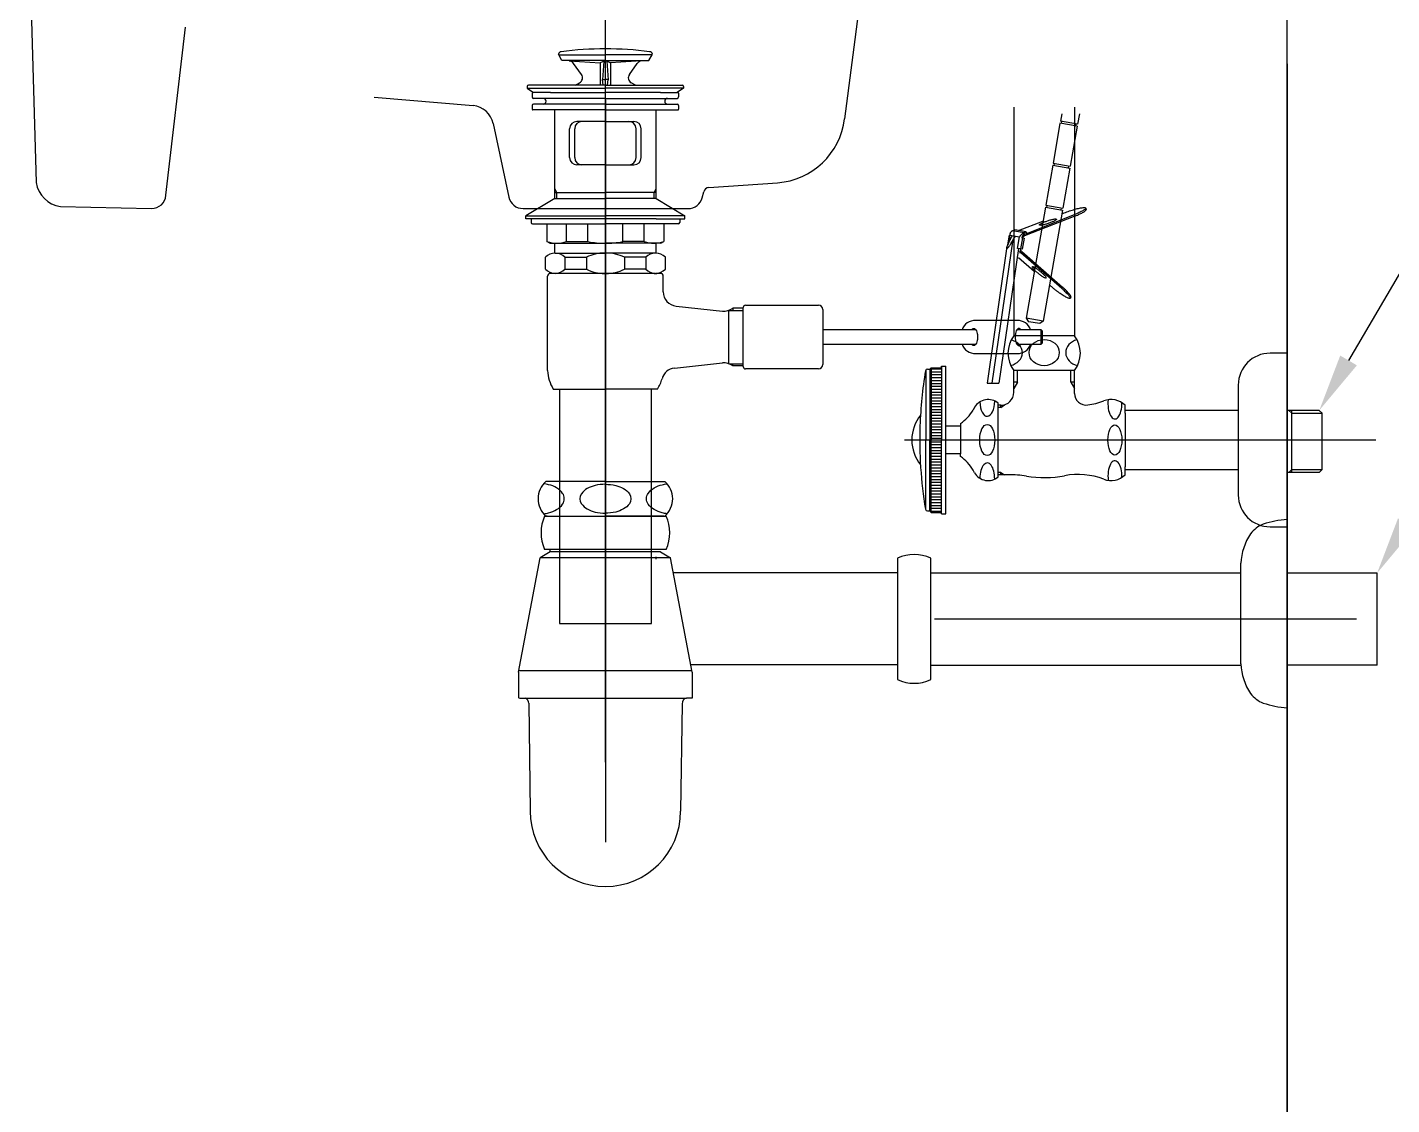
# Model space of a CAD drawing. Header units: millimetres. Extents: x 828 to 3253, y 585 to 4015.
# Drawn here: x 2374.9 to 2846.5, y 1676.1 to 2048.4 of the extents above; entities that cross this region are included whole.
import ezdxf
from ezdxf.lldxf.tags import DXFTag

# ---------------------------------------------------------------- set-up
doc = ezdxf.new("R2010")
doc.units = ezdxf.units.MM
doc.header["$LTSCALE"] = 0.2
doc.linetypes.add('Dashed', pattern=[10, 5, -5])
for name, color, linetype in [('001', 7, 'Continuous'), ('002', 7, 'Continuous'), ('1', 2, 'CENTER'), ('3', 3, 'Continuous'), ('4', 4, 'Continuous'), ('6', 6, 'Continuous'), ('7', 7, 'Continuous'), ('CENTER', 2, 'CENTER'), ('POINT', 7, 'Continuous')]:
    doc.layers.add(name, color=color, linetype=linetype)
tags = doc.linetypes.add('CENTER', pattern=[50.8, 31.75, -6.35, 6.35, -6.35]).pattern_tags.tags
tags[10:11] = [DXFTag(74, 4), DXFTag(75, 0), DXFTag(340, '0'), DXFTag(46, 1.0), DXFTag(50, 0.0), DXFTag(44, 0.0), DXFTag(45, 0.0)]
tags[8:9] = [DXFTag(74, 4), DXFTag(75, 0), DXFTag(340, '0'), DXFTag(46, 1.0), DXFTag(50, 0.0), DXFTag(44, 0.0), DXFTag(45, 0.0)]
tags[6:7] = [DXFTag(74, 4), DXFTag(75, 0), DXFTag(340, '0'), DXFTag(46, 1.0), DXFTag(50, 0.0), DXFTag(44, 0.0), DXFTag(45, 0.0)]
tags[4:5] = [DXFTag(74, 4), DXFTag(75, 0), DXFTag(340, '0'), DXFTag(46, 1.0), DXFTag(50, 0.0), DXFTag(44, 0.0), DXFTag(45, 0.0)]
tags = doc.linetypes.add('HIDDEN', pattern=[9.525, 6.35, -3.175]).pattern_tags.tags
tags[6:7] = [DXFTag(74, 4), DXFTag(75, 0), DXFTag(340, '0'), DXFTag(46, 1.0), DXFTag(50, 0.0), DXFTag(44, 0.0), DXFTag(45, 0.0)]
tags[4:5] = [DXFTag(74, 4), DXFTag(75, 0), DXFTag(340, '0'), DXFTag(46, 1.0), DXFTag(50, 0.0), DXFTag(44, 0.0), DXFTag(45, 0.0)]

msp = doc.modelspace()

# ---------------------------------------------------------------- linework, layer by layer
at = {"color": 3}
for p, q in [((2553.72, 1879.5, 9.25), (2574.72, 1879.5, 9.25)), ((2574.72, 1879.5, 9.25), (2595.72, 1879.5, 9.25)), ((2595.72, 1868, 9.25), (2553.72, 1868, 9.25)), ((2555.62, 1867.1, 9.25), (2555.62, 1868, 9.25)), ((2544.72, 1825.6, 9.25), (2552.22, 1865.1, 9.25)), ((2555.62, 1867.1, 9.25), (2552.22, 1865.1, 9.25)), ((2597.22, 1865.1, 9.25), (2552.22, 1865.1, 9.25)), ((2593.82, 1867.1, 9.25), (2555.62, 1867.1, 9.25)), ((2592.32, 1864.56, 9.25), (2592.32, 1865.46, 9.25)), ((2593.82, 1867.1, 9.25), (2597.22, 1865.1, 9.25)), ((2604.72, 1825.6, 9.25), (2597.22, 1865.1, 9.25)), ((2675.68, 1864.97, 9.25), (2675.68, 1822.97, 9.25)), ((2687.18, 1843.97, 9.25), (2687.18, 1864.97, 9.25)), ((2687.18, 1859.84, 9.25), (2794.33, 1859.84, 9.25)), ((2687.18, 1822.97, 9.25), (2687.18, 1843.97, 9.25)), ((2544.72, 1826.1, 9.25), (2604.63, 1826.1, 9.25)), ((2544.72, 1825.6, 9.25), (2544.72, 1816.6, 9.25)), ((2604.72, 1825.6, 9.25), (2604.72, 1816.6, 9.25)), ((2687.18, 1827.97, 9.25), (2794.33, 1827.97, 9.25)), ((2545.09, 1816.6, 9.25), (2547.09, 1816.6, 9.25)), ((2547.09, 1816.6, 9.25), (2602.72, 1816.6, 9.25)), ((2604.72, 1816.6, 9.25), (2602.72, 1816.6, 9.25)), ((2548.22, 1814.8, 9.25), (2548.72, 1777.5, 9.25)), ((2601.22, 1814.66, 9.25), (2600.72, 1777.5, 9.25))]:
    msp.add_line(p, q, dxfattribs=at)
for centre, radius, start, end in [((2566.32, 1873.75, 9.25), 13.85, 155.4705, 204.5295), ((2583.12, 1873.75, 9.25), 13.85, 335.4705, 24.5295), ((2681.43, 1852.37, 9.25), 13.85, 65.4705, 114.5295), ((2681.43, 1835.57, 9.25), 13.85, 245.4705, 294.5295), ((2546.22, 1814.8, 9.25), 2, 0, 64.1581), ((2603.22, 1814.66, 9.25), 2, 104.4775, 180), ((2574.72, 1777.5, 9.25), 26, 180, 0)]:
    msp.add_arc(centre, radius, start, end, dxfattribs=at)
at = {"layer": '001', "color": 0, "linetype": 'Continuous'}
for p, q in [((2374.94, 2100.35), (2378.03, 1994.77)), ((2422.86, 1990.37), (2429.62, 2048.44)), ((2386.4, 1986.46), (2417.88, 1985.79))]:
    msp.add_line(p, q, dxfattribs=at)
for centre, radius, start, end in [((2387.76, 1996.2), 9.83, 188.3233, 262.0654), ((2417.88, 1990.79), 5, 270, 355.2364)]:
    msp.add_arc(centre, radius, start, end, dxfattribs=at)
at = {"layer": '001', "color": 0}
msp.add_open_spline([(2810.31, 1355.79), (2810.31, 1870.59), (2810.31, 2272.48)], degree=2, dxfattribs=at)
at = {"layer": '002', "color": 0}
msp.add_lwpolyline([(2810.31, 2035.79), (2810.31, 1355.79)], dxfattribs=at)
at = {"layer": '1', "color": 0, "linetype": 'ByBlock'}
msp.add_line((2889.78, 2032.78, 9.25), (2831.54, 1933.3, 9.25), dxfattribs=at)
at = {"layer": '1', "color": 0}
for points in [[(2834.42, 1931.61, 9.25), (2828.66, 1934.98, 9.25), (2821.43, 1916.04, 9.25)], [(2854.38, 1875.36, 9.25), (2848.63, 1878.72, 9.25), (2841.4, 1859.78, 9.25)]]:
    msp.add_solid(points, dxfattribs=at)
at = {"layer": '3', "color": 3, "linetype": 'HIDDEN'}
for p, q in [((2559.72, 2036.98, 9.25), (2558.49, 2039.11, 9.25)), ((2558.61, 2038.91, 9.25), (2574.72, 2038.91, 9.25)), ((2574.72, 2036.98, 9.25), (2559.72, 2036.98, 9.25)), ((2574.72, 2036.98, 9.25), (2572.97, 2036.1, 9.25)), ((2590.84, 2038.91, 9.25), (2574.72, 2038.91, 9.25)), ((2574.72, 2036.98, 9.25), (2576.47, 2036.1, 9.25)), ((2574.72, 2036.98, 9.25), (2589.72, 2036.98, 9.25)), ((2589.72, 2036.98, 9.25), (2590.95, 2039.11, 9.25)), ((2562.24, 2036.8, 9.25), (2572.97, 2036.1, 9.25)), ((2566.45, 2032.1, 9.25), (2563.73, 2035.96, 9.25)), ((2572.97, 2036.1, 9.25), (2572.97, 2028.38, 9.25)), ((2574.2, 2036.72, 9.25), (2573.77, 2030.31, 9.25)), ((2575.24, 2036.72, 9.25), (2575.67, 2030.31, 9.25)), ((2587.21, 2036.8, 9.25), (2576.47, 2036.1, 9.25)), ((2576.47, 2036.1, 9.25), (2576.47, 2028.38, 9.25)), ((2583, 2032.1, 9.25), (2585.71, 2035.96, 9.25)), ((2547.72, 2027.98, 9.25), (2547.72, 2027.38, 9.25)), ((2557.42, 2028.38, 9.25), (2548.12, 2028.38, 9.25)), ((2574.72, 2028.38, 9.25), (2557.42, 2028.38, 9.25)), ((2564.36, 2028.38, 9.25), (2565.81, 2029.22, 9.25)), ((2573.77, 2030.34, 9.25), (2574.72, 2030.34, 9.25)), ((2573.97, 2028.38, 9.25), (2573.77, 2030.34, 9.25)), ((2575.67, 2030.34, 9.25), (2574.72, 2030.34, 9.25)), ((2574.72, 2028.38, 9.25), (2592.02, 2028.38, 9.25)), ((2575.47, 2028.38, 9.25), (2575.67, 2030.34, 9.25)), ((2585.08, 2028.38, 9.25), (2583.63, 2029.22, 9.25)), ((2592.02, 2028.38, 9.25), (2601.32, 2028.38, 9.25)), ((2601.72, 2027.98, 9.25), (2601.72, 2027.38, 9.25)), ((2547.72, 2027.38, 9.25), (2549.86, 2025.88, 9.25)), ((2547.72, 2027.38, 9.25), (2574.72, 2027.38, 9.25)), ((2549.42, 2025.68, 9.25), (2549.42, 2024.38, 9.25)), ((2555.72, 2025.88, 9.25), (2549.62, 2025.88, 9.25)), ((2574.72, 2023.88, 9.25), (2549.92, 2023.88, 9.25)), ((2555.72, 2025.88, 9.25), (2574.72, 2025.88, 9.25)), ((2601.72, 2027.38, 9.25), (2574.72, 2027.38, 9.25)), ((2593.72, 2025.88, 9.25), (2574.72, 2025.88, 9.25)), ((2574.72, 2023.88, 9.25), (2599.52, 2023.88, 9.25)), ((2593.72, 2025.88, 9.25), (2599.82, 2025.88, 9.25)), ((2601.72, 2027.38, 9.25), (2599.58, 2025.88, 9.25)), ((2600.02, 2025.68, 9.25), (2600.02, 2024.38, 9.25)), ((2549.42, 2021.38, 9.25), (2549.42, 2020.08, 9.25)), ((2574.72, 2019.88, 9.25), (2549.62, 2019.88, 9.25)), ((2574.72, 2021.88, 9.25), (2549.92, 2021.88, 9.25)), ((2557.22, 1989.29, 9.25), (2557.22, 2019.88, 9.25)), ((2574.72, 2021.88, 9.25), (2599.52, 2021.88, 9.25)), ((2574.72, 2019.88, 9.25), (2599.82, 2019.88, 9.25)), ((2592.22, 1989.29, 9.25), (2592.22, 2019.88, 9.25)), ((2600.02, 2021.38, 9.25), (2600.02, 2020.08, 9.25)), ((2562.35, 2003.38, 9.25), (2562.35, 2013.38, 9.25)), ((2564.11, 2003.38, 9.25), (2564.11, 2013.38, 9.25)), ((2574.72, 2015.88, 9.25), (2564.85, 2015.88, 9.25)), ((2574.72, 2015.88, 9.25), (2584.6, 2015.88, 9.25)), ((2585.33, 2003.38, 9.25), (2585.33, 2013.38, 9.25)), ((2587.1, 2003.38, 9.25), (2587.1, 2013.38, 9.25)), ((2574.72, 2000.88, 9.25), (2564.85, 2000.88, 9.25)), ((2574.72, 2000.88, 9.25), (2584.6, 2000.88, 9.25)), ((2557.92, 1991.38, 9.25), (2557.22, 1992.59, 9.25)), ((2557.22, 1991.38, 9.25), (2574.72, 1991.38, 9.25)), ((2557.92, 1989.29, 9.25), (2557.92, 1991.38, 9.25)), ((2592.22, 1991.38, 9.25), (2574.72, 1991.38, 9.25)), ((2591.52, 1991.38, 9.25), (2592.22, 1992.59, 9.25)), ((2591.52, 1989.29, 9.25), (2591.52, 1991.38, 9.25))]:
    msp.add_line(p, q, dxfattribs=at)
at = {"layer": '3', "color": 3}
for p, q in [((2557.22, 1989.29, 9.25), (2547.22, 1983.29, 9.25)), ((2557.22, 1989.29, 9.25), (2574.72, 1989.29, 9.25)), ((2592.22, 1989.29, 9.25), (2574.72, 1989.29, 9.25)), ((2592.22, 1989.29, 9.25), (2602.22, 1983.29, 9.25)), ((2547.22, 1982.29, 9.25), (2547.22, 1983.29, 9.25)), ((2547.22, 1983.29, 9.25), (2574.72, 1983.29, 9.25)), ((2557.22, 1982.29, 9.25), (2547.22, 1982.29, 9.25)), ((2549.03, 1982.29, 9.25), (2549.03, 1980.99, 9.25)), ((2549.53, 1980.49, 9.25), (2554.53, 1980.49, 9.25)), ((2554.53, 1980.49, 9.25), (2554.53, 1974.36, 9.25)), ((2554.53, 1980.49, 9.25), (2574.72, 1980.49, 9.25)), ((2592.22, 1982.29, 9.25), (2557.22, 1982.29, 9.25)), ((2561.3, 1974.36, 9.25), (2561.3, 1980.49, 9.25)), ((2568.7, 1974.36, 9.25), (2568.7, 1980.49, 9.25)), ((2602.22, 1983.29, 9.25), (2574.72, 1983.29, 9.25)), ((2594.91, 1980.49, 9.25), (2574.72, 1980.49, 9.25)), ((2580.74, 1974.36, 9.25), (2580.74, 1980.49, 9.25)), ((2588.14, 1974.36, 9.25), (2588.14, 1980.49, 9.25)), ((2592.22, 1982.29, 9.25), (2602.22, 1982.29, 9.25)), ((2599.91, 1980.49, 9.25), (2594.91, 1980.49, 9.25)), ((2594.91, 1980.49, 9.25), (2594.91, 1974.36, 9.25)), ((2600.41, 1982.29, 9.25), (2600.41, 1980.99, 9.25)), ((2602.22, 1982.29, 9.25), (2602.22, 1983.29, 9.25)), ((2555.53, 1973.79, 9.25), (2554.53, 1974.36, 9.25)), ((2555.53, 1973.79, 9.25), (2556.93, 1973.79, 9.25)), ((2556.93, 1973.79, 9.25), (2574.72, 1973.79, 9.25)), ((2557.22, 1970.38, 9.25), (2557.22, 1973.79, 9.25)), ((2561.3, 1974.36, 9.25), (2568.7, 1974.36, 9.25)), ((2592.51, 1973.79, 9.25), (2574.72, 1973.79, 9.25)), ((2588.14, 1974.36, 9.25), (2580.74, 1974.36, 9.25)), ((2592.22, 1970.38, 9.25), (2592.22, 1973.79, 9.25)), ((2593.91, 1973.79, 9.25), (2592.51, 1973.79, 9.25)), ((2593.91, 1973.79, 9.25), (2594.91, 1974.36, 9.25)), ((2553.98, 1964.82, 9.25), (2553.98, 1968.94, 9.25)), ((2557.36, 1970.38, 9.25), (2574.48, 1970.38, 9.25)), ((2560.75, 1968.94, 9.25), (2560.75, 1964.82, 9.25)), ((2560.75, 1968.94, 9.25), (2568.15, 1968.94, 9.25)), ((2568.15, 1968.94, 9.25), (2568.15, 1964.82, 9.25)), ((2592.08, 1970.38, 9.25), (2574.96, 1970.38, 9.25)), ((2588.69, 1968.94, 9.25), (2581.29, 1968.94, 9.25)), ((2581.29, 1968.94, 9.25), (2581.29, 1964.82, 9.25)), ((2588.69, 1968.94, 9.25), (2588.69, 1964.82, 9.25)), ((2595.46, 1964.82, 9.25), (2595.46, 1968.94, 9.25)), ((2554.72, 1929.78, 9.25), (2554.72, 1962.38, 9.25)), ((2574.72, 1963.38, 9.25), (2555.72, 1963.38, 9.25)), ((2560.75, 1964.82, 9.25), (2568.15, 1964.82, 9.25)), ((2592.08, 1963.38, 9.25), (2574.72, 1963.38, 9.25)), ((2588.69, 1964.82, 9.25), (2581.29, 1964.82, 9.25)), ((2591.52, 1963.38, 9.25), (2592.08, 1963.38, 9.25)), ((2592.08, 1963.38, 9.25), (2592.48, 1963.38, 9.25)), ((2593.72, 1963.38, 9.25), (2592.22, 1963.38, 9.25)), ((2594.72, 1957.02, 9.25), (2594.72, 1962.38, 9.25)), ((2623.16, 1952.38, 9.25), (2648.36, 1952.38, 9.25)), ((2599.19, 1952.05, 9.25), (2615.22, 1950.33, 9.25)), ((2617.25, 1950.58, 9.25), (2622.36, 1950.58, 9.25)), ((2617.39, 1932.13, 9.25), (2617.39, 1950.63, 9.25)), ((2618.72, 1951.38, 9.25), (2618.72, 1950.58, 9.25)), ((2622.38, 1951.38, 9.25), (2618.72, 1951.38, 9.25)), ((2622.36, 1950.58, 9.25), (2622.36, 1951.58, 9.25)), ((2622.36, 1931.18, 9.25), (2622.36, 1950.58, 9.25)), ((2649.86, 1950.88, 9.25), (2649.86, 1945.11, 9.25)), ((2649.86, 1945.11, 9.25), (2649.86, 1931.88, 9.25)), ((2702.69, 1943.89, 18.51), (2649.86, 1943.88, 9.25)), ((2717, 1947.14, 18.51), (2702.65, 1947.14, 18.51)), ((2725.33, 1943.89, 18.51), (2716.96, 1943.89, 18.51)), ((2725.82, 1943.39, 18.51), (2725.32, 1943.89, 18.51)), ((2725.32, 1938.89, 18.51), (2725.32, 1943.89, 18.51)), ((2725.82, 1939.39, 18.51), (2725.82, 1943.39, 18.51)), ((2649.86, 1938.89, 9.25), (2702.69, 1938.89, 18.51)), ((2716.96, 1938.89, 18.51), (2725.32, 1938.89, 18.51)), ((2725.32, 1938.89, 18.51), (2725.82, 1939.39, 18.51)), ((2702.65, 1935.64, 18.51), (2713.98, 1935.64, 18.51)), ((2713.98, 1935.64, 18.51), (2717, 1935.64, 18.51)), ((2598.59, 1930.65, 9.25), (2615.22, 1932.44, 9.25)), ((2617.39, 1932.13, 9.25), (2622.36, 1932.13, 9.25)), ((2618.72, 1931.38, 9.25), (2618.72, 1932.18, 9.25)), ((2622.38, 1931.38, 9.25), (2618.72, 1931.38, 9.25)), ((2648.36, 1930.38, 9.25), (2623.16, 1930.38, 9.25)), ((2556.72, 1923.38, 9.25), (2574.72, 1923.38, 9.25)), ((2558.85, 1923.38, 9.25), (2558.85, 1842.38, 9.25)), ((2592.72, 1923.38, 9.25), (2574.72, 1923.38, 9.25)), ((2590.6, 1842.38, 9.25), (2590.6, 1923.38, 9.25)), ((2558.85, 1842.38, 9.25), (2590.6, 1842.38, 9.25))]:
    msp.add_line(p, q, dxfattribs=at)
at = {"layer": '3', "color": 3, "elevation": 18.51}
for points in [[(2701.31, 1943.89, -0.044238), (2701.57, 1944.17, -0.189273), (2702, 1944.34, -0.189273), (2702.44, 1944.17, -0.101059), (2702.93, 1943.47, -0.059302), (2703.21, 1942.59, -0.045722), (2703.32, 1941.39, -0.045722)], [(2718.33, 1943.89, 0.044238), (2718.08, 1944.17, 0.189273), (2717.65, 1944.34, 0.189273), (2717.21, 1944.17, 0.101059), (2716.72, 1943.48, 0.059302), (2716.44, 1942.59, 0.045722), (2716.33, 1941.39, 0.045722)], [(2703.32, 1941.39, -0.045722), (2703.21, 1940.19, -0.059302), (2702.93, 1939.3, -0.101059), (2702.44, 1938.61, -0.189273), (2702, 1938.44, -0.189273), (2701.57, 1938.61, -0.044238), (2701.32, 1938.89, -0.059302)], [(2716.33, 1941.39, 0.045722), (2716.44, 1940.19, 0.059302), (2716.72, 1939.3, 0.101059), (2717.21, 1938.61, 0.189273), (2717.65, 1938.44, 0.189273), (2718.08, 1938.61, 0.044238), (2718.33, 1938.89, 0.059302)]]:
    msp.add_lwpolyline(points, format="xyb", dxfattribs=at)
at = {"layer": '3', "color": 3, "linetype": 'HIDDEN'}
for centre, radius, start, end in [((2559.57, 2038.91, 9.25), 1.1, 97.3204, 169.4262), ((2574.72, 1920.98, 9.25), 120, 90, 97.3204), ((2574.72, 1920.98, 9.25), 120, 82.6796, 90), ((2589.87, 2038.91, 9.25), 1.1, 10.5738, 82.6796), ((2562.09, 2034.8, 9.25), 2, 35.2023, 86.2618), ((2587.35, 2034.8, 9.25), 2, 93.7382, 144.7977), ((2548.12, 2027.98, 9.25), 0.4, 90, 180), ((2564.81, 2030.95, 9.25), 2, 300, 35.2023), ((2584.63, 2030.95, 9.25), 2, 144.7977, 240), ((2601.32, 2027.98, 9.25), 0.4, 0, 90), ((2549.62, 2025.68, 9.25), 0.2, 90, 180), ((2549.92, 2024.38, 9.25), 0.5, 180, 270), ((2553.22, 2022.88, 9.25), 1, 270, 90), ((2596.22, 2022.88, 9.25), 1, 90, 270), ((2599.52, 2024.38, 9.25), 0.5, 270, 0), ((2599.82, 2025.68, 9.25), 0.2, 0, 90), ((2549.92, 2021.38, 9.25), 0.5, 90, 180), ((2549.62, 2020.08, 9.25), 0.2, 180, 270), ((2599.52, 2021.38, 9.25), 0.5, 0, 90), ((2599.82, 2020.08, 9.25), 0.2, 270, 0), ((2564.85, 2013.38, 9.25), 2.5, 90, 180), ((2566.61, 2013.38, 9.25), 2.5, 90, 180), ((2582.83, 2013.38, 9.25), 2.5, 0, 90), ((2584.6, 2013.38, 9.25), 2.5, 0, 90), ((2564.85, 2003.38, 9.25), 2.5, 180, 270), ((2566.61, 2003.38, 9.25), 2.5, 180, 270), ((2582.83, 2003.38, 9.25), 2.5, 270, 0), ((2584.6, 2003.38, 9.25), 2.5, 270, 0)]:
    msp.add_arc(centre, radius, start, end, dxfattribs=at)
at = {"layer": '3', "color": 3}
for centre, radius, start, end in [((2549.53, 1980.99, 9.25), 0.5, 180, 270), ((2599.91, 1980.99, 9.25), 0.5, 270, 0), ((2557.92, 1983.97, 9.25), 10.18, 250.5679, 289.4321), ((2574.53, 2003.24, 9.25), 29.46, 258.5956, 270.3737), ((2574.91, 2003.24, 9.25), 29.46, 269.6263, 281.4044), ((2591.53, 1983.97, 9.25), 10.18, 250.5679, 289.4321), ((2557.36, 1965.67, 9.25), 4.7, 43.9409, 136.0591), ((2574.25, 1956.78, 9.25), 13.61, 89.0643, 116.6472), ((2575.19, 1956.78, 9.25), 13.61, 63.3528, 90.9357), ((2592.08, 1965.67, 9.25), 4.7, 43.9409, 136.0591), ((2557.36, 1968.09, 9.25), 4.7, 223.9409, 316.0591), ((2555.72, 1962.38, 9.25), 1, 90, 180), ((2574.25, 1976.99, 9.25), 13.61, 243.3528, 270.9357), ((2575.19, 1976.99, 9.25), 13.61, 269.0643, 296.6472), ((2592.08, 1968.09, 9.25), 4.7, 223.9409, 316.0591), ((2593.72, 1962.38, 9.25), 1, 0, 90), ((2599.72, 1957.02, 9.25), 5, 180, 263.8845), ((2623.16, 1951.58, 9.25), 0.8, 90, 180), ((2648.36, 1950.88, 9.25), 1.5, 0, 90), ((2615.63, 1955.31, 9.25), 5, 265.3322, 308.1927), ((2702.65, 1942.14, 18.51), 5, 90.0092, 159.5218), ((2717, 1942.14, 18.51), 5, 20.4965, 90.0092), ((2702.65, 1940.64, 18.51), 5, 200.4965, 270.0092), ((2717, 1940.64, 18.51), 5, 270.0092, 339.5218), ((2567.71, 1930.33, 9.25), 13, 182.42, 212.3), ((2599.12, 1925.68, 9.25), 5, 96.1155, 165.0405), ((2615.63, 1927.45, 9.25), 5, 51.8073, 94.6678), ((2623.16, 1931.18, 9.25), 0.8, 180, 270), ((2648.36, 1931.88, 9.25), 1.5, 270, 0), ((2581.73, 1930.33, 9.25), 13, 327.7, 345.0405)]:
    msp.add_arc(centre, radius, start, end, dxfattribs=at)
at = {"layer": '4', "color": 3}
for p, q in [((2558.47, 1891.5, 9.25), (2554.18, 1891.5, 9.25)), ((2574.72, 1891.5, 9.25), (2558.47, 1891.5, 9.25)), ((2574.72, 1891.5, 9.25), (2590.97, 1891.5, 9.25)), ((2590.97, 1891.5, 9.25), (2595.26, 1891.5, 9.25)), ((2554.57, 1879.5, 9.25), (2554.18, 1879.5, 9.25)), ((2554.57, 1879.5, 9.25), (2574.72, 1879.5, 9.25)), ((2594.87, 1879.5, 9.25), (2574.72, 1879.5, 9.25)), ((2594.87, 1879.5, 9.25), (2595.26, 1879.5, 9.25)), ((2794.33, 1828.39, 9.25), (2794.33, 1863.18, 9.25)), ((2675.68, 1859.84, 9.25), (2598.22, 1859.84, 9.25)), ((2834.31, 1843.91, 9.25), (2688.45, 1843.91, 9.25)), ((2675.68, 1828.09, 9.25), (2604.25, 1828.09, 9.25))]:
    msp.add_line(p, q, dxfattribs=at)
at = {"layer": '4'}
msp.add_line((2810.31, 1844.01, 9.25), (2810.31, 1876.51, 9.25), dxfattribs=at)
at = {"layer": '4', "color": 3, "linetype": 'HIDDEN'}
for p, q in [((2841.4, 1859.78, 9.25), (2810.31, 1859.78, 9.25)), ((2841.4, 1828.03, 9.25), (2841.4, 1859.78, 9.25)), ((2841.4, 1828.03, 9.25), (2810.31, 1828.03, 9.25))]:
    msp.add_line(p, q, dxfattribs=at)
at = {"layer": '4', "color": 3, "elevation": 9.25}
for points in [[(2560.53, 1885.5, 0.155217), (2559.94, 1887.36, 0.106747), (2557.87, 1889.25, 0.073043), (2555.1, 1890.36, 0.028511), (2553.38, 1890.68, 0.059523)], [(2566.44, 1887.24, 0.32729), (2566.44, 1883.76, 0.106373), (2568.46, 1881.96, 0.071219), (2571.16, 1880.91, 0.057537), (2574.72, 1880.5, 0.057537)], [(2574.72, 1890.5, 0.057537), (2571.16, 1890.09, 0.071219), (2568.46, 1889.03, 0.106373), (2566.44, 1887.24, 0.159483)], [(2574.72, 1890.5, 0.057537), (2571.16, 1890.09, 0.071219), (2568.46, 1889.03, 0.106373), (2566.44, 1887.24, 0.159483)], [(2574.72, 1890.5, -0.057537), (2578.28, 1890.09, -0.071219), (2580.98, 1889.03, -0.106373), (2583, 1887.24, -0.159483)], [(2574.72, 1890.5, -0.057537), (2578.28, 1890.09, -0.071219), (2580.98, 1889.03, -0.106373), (2583, 1887.24, -0.159483)], [(2583, 1887.24, -0.32729), (2583, 1883.76, -0.106373), (2580.98, 1881.96, -0.071219), (2578.28, 1880.91, -0.057537), (2574.72, 1880.5, -0.057537)], [(2588.92, 1885.5, -0.155217), (2589.51, 1887.36, -0.106747), (2591.57, 1889.25, -0.073043), (2594.34, 1890.36, -0.028511), (2596.07, 1890.68, -0.059523)], [(2553.38, 1880.32, 0.028511), (2555.1, 1880.63, 0.073043), (2557.87, 1881.75, 0.106747), (2559.94, 1883.64, 0.155217), (2560.53, 1885.5, 0.155217)], [(2596.07, 1880.32, -0.028511), (2594.34, 1880.63, -0.073043), (2591.57, 1881.75, -0.106747), (2589.51, 1883.64, -0.155217), (2588.92, 1885.5, -0.155217)]]:
    msp.add_lwpolyline(points, format="xyb", dxfattribs=at)
at = {"layer": '4', "color": 3}
for centre, radius, start, end in [((2559.47, 1885.5, 9.25), 8, 131.4096, 228.5904), ((2589.97, 1885.5, 9.25), 8, 311.4096, 48.5904), ((2805.65, 1867.37, 9.25), 10, 111.1927, 142.8035), ((2811.81, 1848.32, 9.25), 30, 92.866, 109.0071), ((2814.31, 1862.29, 9.25), 20, 146.2077, 177.4359), ((2814.31, 1829.29, 9.25), 20, 182.5641, 213.7923), ((2805.65, 1824.21, 9.25), 10, 217.1965, 248.8073), ((2811.81, 1843.25, 9.25), 30, 250.9929, 267.134)]:
    msp.add_arc(centre, radius, start, end, dxfattribs=at)
at = {"layer": '6', "color": 3}
for p, q in [((2732.7, 1941.79, 9.25), (2715.85, 1941.79, 9.25)), ((2736.85, 1941.79, 9.25), (2732.7, 1941.79, 9.25)), ((2810.43, 1935.79, 9.25), (2804.43, 1935.79, 9.25)), ((2685.44, 1929.79, 9.25), (2685.44, 1905.79, 9.25)), ((2686.03, 1930.29, 9.25), (2686.85, 1930.29, 9.25)), ((2686.85, 1930.29, 9.25), (2687.35, 1930.79, 9.25)), ((2686.85, 1930.29, 9.25), (2686.85, 1905.79, 9.25)), ((2687.35, 1930.79, 9.25), (2687.35, 1905.79, 9.25)), ((2687.35, 1930.79, 9.25), (2690.55, 1930.79, 9.25)), ((2687.35, 1930.38, 9.25), (2690.85, 1930.38, 9.25)), ((2687.35, 1929.38, 9.25), (2690.85, 1929.38, 9.25)), ((2690.85, 1931.09, 9.25), (2690.85, 1931.29, 9.25)), ((2690.85, 1931.29, 9.25), (2692.35, 1931.29, 9.25)), ((2690.85, 1931.09, 9.25), (2690.85, 1905.79, 9.25)), ((2692.35, 1930.29, 9.25), (2692.35, 1931.29, 9.25)), ((2692.35, 1905.79, 9.25), (2692.35, 1930.29, 9.25)), ((2736.85, 1929.79, 9.25), (2715.85, 1929.79, 9.25)), ((2715.85, 1922.29, 9.25), (2715.85, 1929.79, 9.25)), ((2717.1, 1925.79, 9.25), (2717.1, 1929.79, 9.25)), ((2735.6, 1925.79, 9.25), (2735.6, 1929.79, 9.25)), ((2736.85, 1921.88, 9.25), (2736.85, 1929.79, 9.25)), ((2687.35, 1928.38, 9.25), (2690.85, 1928.38, 9.25)), ((2687.35, 1927.38, 9.25), (2690.85, 1927.38, 9.25)), ((2687.35, 1926.38, 9.25), (2690.85, 1926.38, 9.25)), ((2687.35, 1925.38, 9.25), (2690.85, 1925.38, 9.25)), ((2687.35, 1924.38, 9.25), (2690.85, 1924.38, 9.25)), ((2717.1, 1925.79, 9.25), (2715.85, 1923.62, 9.25)), ((2717.1, 1925.79, 9.25), (2715.85, 1925.79, 9.25)), ((2735.6, 1925.79, 9.25), (2736.85, 1923.62, 9.25)), ((2736.85, 1925.79, 9.25), (2735.6, 1925.79, 9.25)), ((2793.43, 1924.79, 9.25), (2793.43, 1886.79, 9.25)), ((2687.35, 1923.38, 9.25), (2690.85, 1923.38, 9.25)), ((2687.35, 1922.38, 9.25), (2690.85, 1922.38, 9.25)), ((2687.35, 1921.38, 9.25), (2690.85, 1921.38, 9.25)), ((2687.35, 1920.38, 9.25), (2690.85, 1920.38, 9.25)), ((2687.35, 1919.38, 9.25), (2690.85, 1919.38, 9.25)), ((2687.35, 1918.38, 9.25), (2690.85, 1918.38, 9.25)), ((2687.35, 1917.38, 9.25), (2690.85, 1917.38, 9.25)), ((2687.35, 1916.38, 9.25), (2690.85, 1916.38, 9.25)), ((2687.35, 1915.38, 9.25), (2690.85, 1915.38, 9.25)), ((2687.35, 1914.38, 9.25), (2690.85, 1914.38, 9.25)), ((2702.32, 1917.11, 9.25), (2701.77, 1916.15, 9.25)), ((2710.44, 1917.79, 9.25), (2710.44, 1918.51, 9.25)), ((2710.44, 1893.79, 9.25), (2710.44, 1917.79, 9.25)), ((2711.35, 1917.79, 9.25), (2710.44, 1917.79, 9.25)), ((2711.35, 1917.04, 9.25), (2710.44, 1917.04, 9.25)), ((2711.35, 1917.04, 9.25), (2712.65, 1917.98, 9.25)), ((2711.35, 1917.04, 9.25), (2711.35, 1917.79, 9.25)), ((2754.35, 1915.04, 9.25), (2754.35, 1917.79, 9.25)), ((2793.43, 1916.04, 9.25), (2754.35, 1916.04, 9.25)), ((2754.35, 1915.04, 9.25), (2754.35, 1896.54, 9.25)), ((2687.35, 1913.38, 9.25), (2690.85, 1913.38, 9.25)), ((2687.35, 1912.38, 9.25), (2690.85, 1912.38, 9.25)), ((2687.35, 1911.38, 9.25), (2690.85, 1911.38, 9.25)), ((2687.35, 1910.38, 9.25), (2690.85, 1910.38, 9.25)), ((2697.44, 1910.54, 9.25), (2692.35, 1910.54, 9.25)), ((2697.44, 1911.52, 9.25), (2697.44, 1910.54, 9.25)), ((2697.44, 1910.54, 9.25), (2697.44, 1901.04, 9.25)), ((2841.01, 1905.79, 9.25), (2678.12, 1905.79, 9.25)), ((2685.44, 1881.79, 9.25), (2685.44, 1905.79, 9.25)), ((2686.85, 1881.29, 9.25), (2686.85, 1905.79, 9.25)), ((2687.35, 1909.38, 9.25), (2690.85, 1909.38, 9.25)), ((2687.35, 1908.38, 9.25), (2690.85, 1908.38, 9.25)), ((2687.35, 1907.38, 9.25), (2690.85, 1907.38, 9.25)), ((2687.35, 1906.38, 9.25), (2690.85, 1906.38, 9.25)), ((2687.35, 1880.79, 9.25), (2687.35, 1905.79, 9.25)), ((2687.35, 1905.2, 9.25), (2690.85, 1905.2, 9.25)), ((2690.85, 1880.49, 9.25), (2690.85, 1905.79, 9.25)), ((2692.35, 1880.29, 9.25), (2692.35, 1905.79, 9.25)), ((2687.35, 1904.2, 9.25), (2690.85, 1904.2, 9.25)), ((2687.35, 1903.2, 9.25), (2690.85, 1903.2, 9.25)), ((2687.35, 1902.2, 9.25), (2690.85, 1902.2, 9.25)), ((2687.35, 1901.2, 9.25), (2690.85, 1901.2, 9.25)), ((2687.35, 1900.2, 9.25), (2690.85, 1900.2, 9.25)), ((2697.44, 1901.04, 9.25), (2692.35, 1901.04, 9.25)), ((2697.44, 1900.05, 9.25), (2697.44, 1901.04, 9.25)), ((2687.35, 1899.2, 9.25), (2690.85, 1899.2, 9.25)), ((2687.35, 1898.2, 9.25), (2690.85, 1898.2, 9.25)), ((2687.35, 1897.2, 9.25), (2690.85, 1897.2, 9.25)), ((2687.35, 1896.2, 9.25), (2690.85, 1896.2, 9.25)), ((2754.35, 1893.79, 9.25), (2754.35, 1896.54, 9.25)), ((2793.43, 1895.54, 9.25), (2754.35, 1895.54, 9.25)), ((2754.35, 1895.54, 9.25), (2754.35, 1895.36, 9.25)), ((2687.35, 1895.2, 9.25), (2690.85, 1895.2, 9.25)), ((2687.35, 1894.2, 9.25), (2690.85, 1894.2, 9.25)), ((2687.35, 1893.2, 9.25), (2690.85, 1893.2, 9.25)), ((2687.35, 1892.2, 9.25), (2690.85, 1892.2, 9.25)), ((2687.35, 1891.2, 9.25), (2690.85, 1891.2, 9.25)), ((2702.32, 1894.47, 9.25), (2701.77, 1895.42, 9.25)), ((2711.35, 1894.54, 9.25), (2710.44, 1894.54, 9.25)), ((2714.06, 1893.79, 9.25), (2710.44, 1893.79, 9.25)), ((2710.44, 1893.07, 9.25), (2710.44, 1893.79, 9.25)), ((2711.35, 1894.54, 9.25), (2712.65, 1893.79, 9.25)), ((2711.35, 1893.79, 9.25), (2711.35, 1894.54, 9.25)), ((2754.35, 1893.79, 9.25), (2754.35, 1895.36, 9.25)), ((2687.35, 1890.2, 9.25), (2690.85, 1890.2, 9.25)), ((2687.35, 1889.2, 9.25), (2690.85, 1889.2, 9.25)), ((2687.35, 1888.2, 9.25), (2690.85, 1888.2, 9.25)), ((2687.35, 1887.2, 9.25), (2690.85, 1887.2, 9.25)), ((2687.35, 1886.2, 9.25), (2690.85, 1886.2, 9.25)), ((2687.35, 1885.2, 9.25), (2690.85, 1885.2, 9.25)), ((2687.35, 1884.2, 9.25), (2690.85, 1884.2, 9.25)), ((2687.35, 1883.2, 9.25), (2690.85, 1883.2, 9.25)), ((2687.35, 1882.2, 9.25), (2690.85, 1882.2, 9.25)), ((2686.03, 1881.29, 9.25), (2686.85, 1881.29, 9.25)), ((2686.85, 1881.29, 9.25), (2687.35, 1880.79, 9.25)), ((2687.35, 1881.2, 9.25), (2690.85, 1881.2, 9.25)), ((2687.35, 1880.79, 9.25), (2690.55, 1880.79, 9.25)), ((2690.85, 1880.29, 9.25), (2690.85, 1880.49, 9.25)), ((2690.85, 1880.29, 9.25), (2692.35, 1880.29, 9.25)), ((2804.43, 1875.79, 9.25), (2810.43, 1875.79, 9.25))]:
    msp.add_line(p, q, dxfattribs=at)
at = {"layer": '6', "color": 3, "linetype": 'HIDDEN'}
for p, q in [((2821.43, 1916.04, 9.25), (2810.43, 1916.04, 9.25)), ((2811.93, 1915.04, 9.25), (2810.93, 1916.04, 9.25)), ((2811.93, 1895.54, 9.25), (2811.93, 1916.04, 9.25)), ((2811.93, 1894.59, 9.25), (2811.93, 1915.09, 9.25)), ((2811.93, 1915.04, 9.25), (2822.43, 1915.04, 9.25)), ((2822.43, 1915.04, 9.25), (2821.43, 1916.04, 9.25)), ((2822.43, 1895.59, 9.25), (2822.43, 1915.04, 9.25)), ((2810.93, 1894.59, 9.25), (2811.93, 1895.59, 9.25)), ((2811.93, 1895.59, 9.25), (2822.43, 1895.59, 9.25)), ((2821.43, 1894.59, 9.25), (2822.43, 1895.59, 9.25)), ((2821.43, 1894.59, 9.25), (2810.43, 1894.59, 9.25))]:
    msp.add_line(p, q, dxfattribs=at)
at = {"layer": '6', "color": 3}
for centre, radius, start, end in [((2723.85, 1935.79, 9.25), 10, 143.1301, 216.8699), ((2728.85, 1935.79, 9.25), 10, 323.1301, 36.8699), ((2804.43, 1924.79, 9.25), 11, 90, 180), ((2828.35, 1905.79, 9.25), 145, 170.5066, 178.0569), ((2686.03, 1929.59, 9.25), 0.7, 90, 170.5066), ((2690.55, 1931.09, 9.25), 0.3, 270, 0), ((2706.96, 1914.43, 9.25), 5.36, 49.5694, 150), ((2711.35, 1922.29, 9.25), 4.5, 270, 0), ((2740.85, 1921.88, 9.25), 4, 180, 277.7117), ((2738.06, 1942.51, 9.25), 24.83, 277.7117, 290.9661), ((2749.44, 1912.79, 9.25), 7, 45.4871, 110.9661), ((2694.61, 1905.74, 9.25), 14, 141.7859, 179.7527), ((2689.65, 1923.15, 9.25), 14, 303.8098, 330), ((2828.35, 1905.79, 9.25), 145, 178.0569, 189.4934), ((2694.61, 1905.86, 9.25), 14, 180.2473, 218.2141), ((2689.65, 1888.42, 9.25), 14, 30, 56.1902), ((2706.96, 1897.14, 9.25), 5.36, 210, 310.4306), ((2714.06, 1855.79, 9.25), 38, 80.6952, 90), ((2726.35, 1930.79, 9.25), 38, 260.6952, 280.7373), ((2738.06, 1869.06, 9.25), 24.83, 69.0339, 100.7373), ((2749.44, 1898.78, 9.25), 7, 249.0339, 314.5), ((2804.43, 1886.79, 9.25), 11, 180, 270), ((2686.03, 1881.99, 9.25), 0.7, 189.4934, 270), ((2690.55, 1880.49, 9.25), 0.3, 0, 90)]:
    msp.add_arc(centre, radius, start, end, dxfattribs=at)
for centre, major_axis, ratio, start_param, end_param in [((2713.58, 1936.01, 9.25), (-5.23, 0), 0.866391, 1.800504, 4.443058), ((2739.03, 1936.01, 9.25), (-5.23, 0), 0.866391, -1.317473, 1.357378), ((2706.67, 1919.38, 9.25), (0, 5.4), 0.478204, 1.649187, 4.692658), ((2750.79, 1918.29, 9.25), (0, 5.22), 0.46009, 1.292018, 4.793095), ((2706.67, 1892.47, 9.25), (0, 5.4), 0.478204, 4.6817, 7.825213), ((2750.79, 1893.37, 9.25), (0, 5.22), 0.46009, 4.613779, 8.15122)]:
    msp.add_ellipse(centre, major_axis=major_axis, ratio=ratio, start_param=start_param, end_param=end_param, dxfattribs=at)
for centre, major_axis, ratio in [((2726.35, 1936.01, 9.25), (5.23, 0), 0.866391), ((2706.67, 1905.79, 9.25), (0, -5.4), 0.478204), ((2750.79, 1905.79, 9.25), (0, -5.22), 0.46009)]:
    msp.add_ellipse(centre, major_axis=major_axis, ratio=ratio, dxfattribs=at)
at = {"layer": '7', "color": 3}
for p, q in [((2715.85, 2020.79, 9.25), (2715.85, 1941.79, 9.25)), ((2732.41, 2018.5, 9.25), (2731.95, 2015.98, 9.25)), ((2736.85, 2020.79, 9.25), (2736.85, 1941.79, 9.25)), ((2738.52, 2018.54, 9.25), (2737.85, 2014.9, 9.25)), ((2731.81, 2015.24, 9.25), (2729.41, 2001.44, 9.25)), ((2737.72, 2014.21, 9.25), (2731.82, 2015.29, 9.25)), ((2737.85, 2014.9, 9.25), (2731.95, 2015.98, 9.25)), ((2732.32, 2015.2, 9.25), (2732.44, 2015.89, 9.25)), ((2737.72, 2014.21, 9.25), (2735.33, 2000.41, 9.25)), ((2737.23, 2014.3, 9.25), (2737.36, 2014.99, 9.25)), ((2729.29, 2000.75, 9.25), (2726.9, 1986.96, 9.25)), ((2729.29, 2000.75, 9.25), (2735.21, 1999.73, 9.25)), ((2729.41, 2001.44, 9.25), (2735.33, 2000.41, 9.25)), ((2729.79, 2000.67, 9.25), (2729.91, 2001.36, 9.25)), ((2735.21, 1999.73, 9.25), (2732.81, 1985.93, 9.25)), ((2734.71, 1999.81, 9.25), (2734.83, 2000.5, 9.25)), ((2726.78, 1986.27, 9.25), (2720.09, 1947.85, 9.25)), ((2732.69, 1985.24, 9.25), (2726, 1946.82, 9.25)), ((2726.78, 1986.27, 9.25), (2732.69, 1985.24, 9.25)), ((2726.9, 1986.96, 9.25), (2732.81, 1985.93, 9.25)), ((2727.27, 1986.19, 9.25), (2727.39, 1986.87, 9.25)), ((2732.19, 1985.33, 9.25), (2732.31, 1986.02, 9.25)), ((2740.71, 1985.94, 9.25), (2740.87, 1985.47, 9.25)), ((2717.52, 1978.16, 9.25), (2725.94, 1981.45, 9.25)), ((2736.99, 1983.21, 9.25), (2719.56, 1976.39, 9.25)), ((2720.32, 1977.22, 9.25), (2736.83, 1983.68, 9.25)), ((2732.47, 1984, 9.25), (2733.24, 1984.3, 9.25)), ((2736.83, 1983.68, 9.25), (2736.99, 1983.21, 9.25)), ((2713.84, 1973.25, 9.25), (2714.41, 1976.57, 9.25)), ((2714.46, 1976.56, 9.25), (2713.92, 1973.43, 9.25)), ((2714.43, 1976.56, 9.25), (2717.85, 1975.97, 9.25)), ((2715.43, 1978.08, 9.25), (2716.21, 1978.38, 9.25)), ((2719.39, 1977.39, 9.25), (2715.43, 1978.08, 9.25)), ((2720.16, 1977.69, 9.25), (2716.21, 1978.38, 9.25)), ((2717.13, 1972.03, 9.25), (2717.82, 1975.97, 9.25)), ((2718.63, 1975.68, 9.25), (2719.43, 1975.54, 9.25)), ((2719.33, 1977.37, 9.25), (2719.2, 1976.61, 9.25)), ((2719.39, 1977.39, 9.25), (2720.16, 1977.69, 9.25)), ((2720.36, 1977.13, 9.25), (2719.58, 1976.83, 9.25)), ((2720.16, 1977.69, 9.25), (2720.36, 1977.13, 9.25)), ((2713.48, 1972.67, 9.25), (2706.66, 1925.4)), ((2708.42, 1925.4), (2715.62, 1975.12, 9.25)), ((2717.43, 1971.98, 9.25), (2710.71, 1925.4)), ((2713.57, 1972.65, 9.25), (2713.48, 1972.67, 9.25)), ((2718.77, 1971.75, 9.25), (2717.13, 1972.03, 9.25)), ((2718.88, 1975.63, 9.25), (2718.22, 1971.84, 9.25)), ((2719.43, 1975.54, 9.25), (2718.77, 1971.75, 9.25)), ((2722.9, 1963.99, 9.25), (2717.45, 1968.74, 9.25)), ((2717.77, 1970.6, 9.25), (2718.3, 1970.51, 9.25)), ((2732.4, 1958.21, 9.25), (2718.3, 1970.51, 9.25)), ((2718.6, 1970.9, 9.25), (2732.71, 1958.6, 9.25)), ((2728.81, 1958.84, 9.25), (2728.19, 1959.38, 9.25)), ((2732.71, 1958.6, 9.25), (2732.4, 1958.21, 9.25)), ((2735.6, 1955.16, 9.25), (2735.29, 1954.77, 9.25)), ((2720.09, 1947.85, 9.25), (2720.91, 1946.69, 9.25)), ((2726, 1946.82, 9.25), (2720.09, 1947.85, 9.25)), ((2724.85, 1946.01, 9.25), (2720.91, 1946.69, 9.25)), ((2726, 1946.82, 9.25), (2724.85, 1946.01, 9.25)), ((2706.66, 1925.4), (2710.71, 1925.4))]:
    msp.add_line(p, q, dxfattribs=at)
at = {"layer": '7', "linetype": 'HIDDEN', "extrusion": (0, 1, 0)}
msp.add_line((2554.22, 1985.79), (2595.22, 1985.79), dxfattribs=at)
msp.add_line((2554.22, 1985.79), (2595.22, 1985.79), dxfattribs=at)
at = {"layer": '7'}
msp.add_line((2810.31, 1680.79, 9.25), (2810.31, 1937.79, 9.25), dxfattribs=at)
at = {"layer": '7', "color": 3}
for points in [[(2733.24, 1984.3, 9.25), (2734.15, 1984.64, 9.25), (2735.09, 1984.97, 9.25), (2736.02, 1985.27, 9.25), (2736.93, 1985.53, 9.25), (2737.79, 1985.75, 9.25), (2738.57, 1985.92, 9.25), (2739.25, 1986.04, 9.25), (2739.82, 1986.11, 9.25), (2740.26, 1986.11, 9.25), (2740.56, 1986.06, 9.25), (2740.7, 1985.95, 9.25), (2740.71, 1985.94, 9.25)], [(2740.71, 1985.94, 9.25), (2740.69, 1985.79, 9.25), (2740.53, 1985.58, 9.25), (2740.22, 1985.33, 9.25), (2739.77, 1985.04, 9.25), (2739.18, 1984.72, 9.25), (2738.49, 1984.38, 9.25), (2737.7, 1984.03, 9.25), (2736.83, 1983.68, 9.25)], [(2736.99, 1983.21, 9.25), (2737.86, 1983.56, 9.25), (2738.65, 1983.91, 9.25), (2739.34, 1984.25, 9.25), (2739.93, 1984.57, 9.25), (2740.38, 1984.86, 9.25), (2740.69, 1985.11, 9.25), (2740.86, 1985.33, 9.25), (2740.87, 1985.47, 9.25)], [(2724.71, 1980.09, 9.25), (2724.71, 1980.15, 9.25), (2724.81, 1980.28, 9.25), (2725.01, 1980.44, 9.25), (2725.32, 1980.63, 9.25), (2725.72, 1980.83, 9.25), (2725.84, 1980.89, 9.25)], [(2730.41, 1981.86, 9.25), (2730.27, 1981.75, 9.25), (2729.96, 1981.57, 9.25), (2729.56, 1981.36, 9.25), (2729.09, 1981.15, 9.25), (2728.57, 1980.94, 9.25), (2728.01, 1980.73, 9.25), (2727.43, 1980.53, 9.25), (2726.87, 1980.36, 9.25), (2726.33, 1980.21, 9.25), (2725.84, 1980.1, 9.25), (2725.42, 1980.03, 9.25), (2725.09, 1980, 9.25), (2724.86, 1980.01, 9.25)], [(2725.84, 1980.89, 9.25), (2726.19, 1981.04, 9.25), (2726.71, 1981.26, 9.25), (2727.27, 1981.47, 9.25), (2727.85, 1981.66, 9.25), (2728.42, 1981.84, 9.25), (2728.95, 1981.98, 9.25), (2729.44, 1982.09, 9.25), (2729.86, 1982.17, 9.25), (2730.19, 1982.2, 9.25), (2730.43, 1982.19, 9.25)], [(2730.57, 1982.1, 9.25), (2730.57, 1982.04, 9.25), (2730.47, 1981.91, 9.25), (2730.41, 1981.86, 9.25)], [(2730.43, 1982.19, 9.25), (2730.55, 1982.13, 9.25), (2730.57, 1982.1, 9.25)], [(2714.46, 1976.85, 9.25), (2714.46, 1976.8, 9.25), (2714.43, 1976.56, 9.25)], [(2715.38, 1978.06, 9.25), (2715.17, 1977.95, 9.25), (2714.99, 1977.82, 9.25), (2714.83, 1977.65, 9.25), (2714.7, 1977.47, 9.25), (2714.59, 1977.26, 9.25), (2714.51, 1977.04, 9.25), (2714.46, 1976.85, 9.25)], [(2714.74, 1975.27, 9.25), (2714.8, 1975.41, 9.25), (2714.86, 1975.53, 9.25), (2714.93, 1975.64, 9.25), (2715, 1975.74, 9.25), (2715.07, 1975.85, 9.25), (2715.14, 1975.97, 9.25), (2715.2, 1976.08, 9.25), (2715.26, 1976.18, 9.25), (2715.33, 1976.29, 9.25), (2715.4, 1976.39, 9.25)], [(2715.38, 1978.06, 9.25), (2715.41, 1978.07, 9.25), (2715.43, 1978.08, 9.25)], [(2716.51, 1976.2, 9.25), (2716.38, 1976.11, 9.25), (2716.27, 1976.01, 9.25), (2716.17, 1975.9, 9.25), (2716.09, 1975.79, 9.25), (2716.01, 1975.68, 9.25), (2715.92, 1975.58, 9.25), (2715.83, 1975.48, 9.25), (2715.75, 1975.37, 9.25), (2715.68, 1975.25, 9.25), (2715.62, 1975.12, 9.25)], [(2717.85, 1975.97, 9.25), (2717.95, 1976.15, 9.25), (2718.07, 1976.33, 9.25), (2718.2, 1976.51, 9.25), (2718.35, 1976.68, 9.25), (2718.51, 1976.84, 9.25), (2718.7, 1976.99, 9.25), (2718.9, 1977.14, 9.25), (2719.11, 1977.26, 9.25), (2719.33, 1977.37, 9.25)], [(2719.2, 1976.61, 9.25), (2719.01, 1976.43, 9.25), (2718.84, 1976.21, 9.25), (2718.71, 1975.95, 9.25), (2718.63, 1975.68, 9.25)], [(2718.94, 1975.62, 9.25), (2718.96, 1975.69, 9.25)], [(2718.96, 1975.69, 9.25), (2719, 1975.82, 9.25), (2719.09, 1976.01, 9.25), (2719.22, 1976.17, 9.25), (2719.38, 1976.3, 9.25), (2719.56, 1976.39, 9.25)], [(2719.58, 1976.83, 9.25), (2719.45, 1976.77, 9.25), (2719.32, 1976.7, 9.25), (2719.2, 1976.61, 9.25)], [(2725.23, 1980.01, 9.25), (2725.48, 1980.16, 9.25), (2725.74, 1980.29, 9.25)], [(2715.62, 1975.12, 9.25), (2715.53, 1974.94, 9.25), (2715.44, 1974.77, 9.25), (2715.35, 1974.6, 9.25), (2715.24, 1974.42, 9.25), (2715.12, 1974.24, 9.25), (2715, 1974.03, 9.25), (2714.88, 1973.78, 9.25), (2714.75, 1973.51, 9.25), (2714.58, 1973.22, 9.25), (2714.38, 1972.94, 9.25), (2714.17, 1972.68, 9.25), (2713.97, 1972.44, 9.25), (2713.81, 1972.24, 9.25), (2713.66, 1972.09, 9.25), (2713.55, 1971.99, 9.25), (2713.46, 1971.97, 9.25), (2713.41, 1972.01, 9.25), (2713.41, 1972.12, 9.25), (2713.42, 1972.16, 9.25)], [(2713.42, 1972.16, 9.25), (2713.45, 1972.3, 9.25), (2713.52, 1972.51, 9.25), (2713.61, 1972.76, 9.25), (2713.73, 1973.03, 9.25), (2713.87, 1973.33, 9.25), (2714, 1973.63, 9.25), (2714.11, 1973.91, 9.25), (2714.2, 1974.17, 9.25), (2714.3, 1974.38, 9.25), (2714.4, 1974.57, 9.25), (2714.49, 1974.74, 9.25), (2714.58, 1974.92, 9.25), (2714.66, 1975.09, 9.25), (2714.74, 1975.27, 9.25)], [(2717.87, 1971.16, 9.25), (2717.93, 1971, 9.25), (2718.09, 1970.73, 9.25), (2718.3, 1970.51, 9.25)], [(2718.27, 1971.7, 9.25), (2718.28, 1971.83, 9.25)], [(2718.6, 1970.9, 9.25), (2718.47, 1971.05, 9.25), (2718.36, 1971.22, 9.25), (2718.29, 1971.42, 9.25), (2718.27, 1971.63, 9.25), (2718.27, 1971.7, 9.25)], [(2722.21, 1965.68, 9.25), (2722.18, 1965.62, 9.25), (2722.23, 1965.47, 9.25), (2722.37, 1965.25, 9.25), (2722.6, 1964.97, 9.25), (2722.9, 1964.64, 9.25), (2723, 1964.55, 9.25)], [(2722.37, 1965.71, 9.25), (2722.23, 1965.7, 9.25), (2722.21, 1965.68, 9.25)], [(2727.04, 1961.81, 9.25), (2727.06, 1961.86, 9.25), (2727.01, 1962.02, 9.25), (2726.87, 1962.24, 9.25), (2726.65, 1962.52, 9.25), (2726.34, 1962.84, 9.25), (2725.97, 1963.2, 9.25), (2725.55, 1963.58, 9.25), (2725.09, 1963.97, 9.25), (2724.62, 1964.34, 9.25), (2724.14, 1964.7, 9.25), (2723.68, 1965.02, 9.25), (2723.26, 1965.29, 9.25), (2722.89, 1965.5, 9.25), (2722.59, 1965.64, 9.25), (2722.37, 1965.71, 9.25)], [(2722.72, 1965.58, 9.25), (2722.91, 1965.35, 9.25), (2723.1, 1965.14, 9.25)], [(2723, 1964.55, 9.25), (2723.27, 1964.28, 9.25), (2723.69, 1963.9, 9.25), (2724.15, 1963.52, 9.25), (2724.63, 1963.14, 9.25), (2725.1, 1962.78, 9.25), (2725.56, 1962.47, 9.25), (2725.98, 1962.2, 9.25), (2726.35, 1961.99, 9.25), (2726.65, 1961.85, 9.25), (2726.88, 1961.78, 9.25)], [(2735.29, 1954.77, 9.25), (2735.28, 1954.76, 9.25), (2735.1, 1954.71, 9.25), (2734.81, 1954.76, 9.25), (2734.4, 1954.91, 9.25), (2733.88, 1955.17, 9.25), (2733.28, 1955.51, 9.25), (2732.6, 1955.94, 9.25), (2731.87, 1956.43, 9.25), (2731.1, 1956.99, 9.25), (2730.32, 1957.58, 9.25), (2729.55, 1958.21, 9.25), (2728.81, 1958.84, 9.25)], [(2732.4, 1958.21, 9.25), (2733.1, 1957.59, 9.25), (2733.72, 1956.99, 9.25), (2734.26, 1956.44, 9.25), (2734.71, 1955.94, 9.25), (2735.03, 1955.51, 9.25), (2735.24, 1955.17, 9.25), (2735.32, 1954.91, 9.25), (2735.29, 1954.77, 9.25)], [(2735.6, 1955.16, 9.25), (2735.63, 1955.3, 9.25), (2735.55, 1955.55, 9.25), (2735.34, 1955.9, 9.25), (2735.01, 1956.33, 9.25), (2734.57, 1956.82, 9.25), (2734.03, 1957.38, 9.25), (2733.41, 1957.98, 9.25), (2732.71, 1958.6, 9.25)]]:
    msp.add_spline(points, degree=3, dxfattribs=at)
at = {"layer": '7', "color": 3, "linetype": 'HIDDEN'}
for points in [[(2724.86, 1980.01, 9.25), (2724.73, 1980.07, 9.25), (2724.71, 1980.09, 9.25)], [(2727.04, 1961.81, 9.25), (2726.91, 1961.77, 9.25), (2726.88, 1961.78, 9.25)]]:
    msp.add_spline(points, degree=3, dxfattribs=at)
at = {"layer": 'CENTER', "color": 3, "ltscale": 2}
msp.add_line((2574.72, 1794.43, 9.25), (2574.72, 2167.04, 9.25), dxfattribs=at)
at = {"layer": 'CENTER', "color": 3}
msp.add_line((2574.72, 2023.34), (2574.72, 1766.79), dxfattribs=at)
at = {"layer": 'POINT', "color": 0}
for p, q in [((2662.47, 2055.75), (2657.31, 2016.78)), ((2494.85, 2024.23), (2529, 2021.43)), ((2535.93, 2015.15), (2541.37, 1989.74)), ((2610.5, 1993.05), (2634.22, 1994.71)), ((2608.18, 1989.55), (2608.7, 1991.56)), ((2546.26, 1985.79), (2603.34, 1985.79))]:
    msp.add_line(p, q, dxfattribs=at)
at = {"layer": 'POINT', "color": 0, "linetype": 'Dashed'}
msp.add_line((2810.31, 1825.54), (2810.31, 1846.04), dxfattribs=at)
at = {"layer": 'POINT', "color": 0}
for centre, radius, start, end in [((2528.11, 2013.48), 8, 12.0948, 83.601), ((2632.48, 2019.65), 25, 274.0026, 353.398), ((2610.64, 1991.06), 2, 94.0009, 165.6169), ((2546.26, 1990.79), 5, 192.0958, 270), ((2603.34, 1990.79), 5, 270, 345.6189)]:
    msp.add_arc(centre, radius, start, end, dxfattribs=at)

doc.saveas('drawing.dxf')
